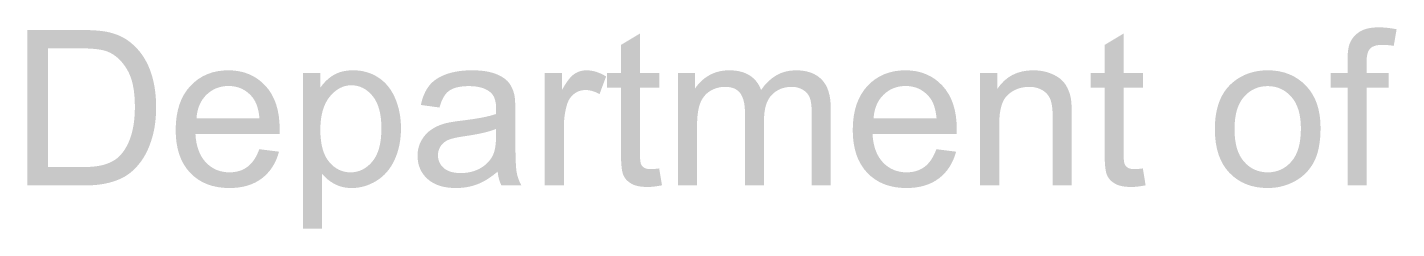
# Model space of a CAD drawing. Header units: millimetres. Extents: x 0 to 420, y 0 to 297.
# Drawn here: x 163.03 to 176.37, y 112.07 to 114.03 of the extents above; entities that cross this region are included whole.
import ezdxf

# ---------------------------------------------------------------- set-up
doc = ezdxf.new("R2010")
doc.units = ezdxf.units.MM
doc.layers.add('GREEN', color=96, linetype='Continuous')

msp = doc.modelspace()

# ---------------------------------------------------------------- hatches: boundary and pattern name
at = {"layer": 'GREEN'}
h = msp.add_hatch(color=256, dxfattribs=at)
edge = h.paths.add_edge_path()
edge.add_spline(control_points=[(175.894483, 112.489637), (175.894483, 112.489637), (175.894483, 113.444149), (175.894483, 113.444149), (175.894483, 113.444149), (175.729886, 113.444149), (175.729886, 113.444149), (175.729886, 113.444149), (175.729886, 113.589102), (175.729886, 113.589102), (175.729886, 113.589102), (175.894483, 113.589102), (175.894483, 113.589102), (175.894483, 113.589102), (175.894483, 113.706099), (175.894483, 113.706099), (175.894483, 113.779931), (175.90101, 113.834858), (175.914126, 113.870696), (175.932107, 113.919034), (175.963634, 113.958198), (176.008832, 113.988247), (176.05403, 114.018236), (176.117393, 114.033261), (176.19886, 114.033261), (176.251324, 114.033261), (176.309269, 114.027041), (176.372817, 114.014603), (176.372817, 114.014603), (176.34486, 113.8521), (176.34486, 113.8521), (176.30619, 113.858996), (176.269613, 113.862445), (176.235068, 113.862445), (176.178478, 113.862445), (176.138453, 113.850375), (176.114992, 113.826175), (176.091531, 113.802037), (176.079831, 113.756839), (176.079831, 113.690582), (176.079831, 113.690582), (176.079831, 113.589102), (176.079831, 113.589102), (176.079831, 113.589102), (176.294121, 113.589102), (176.294121, 113.589102), (176.294121, 113.589102), (176.294121, 113.444149), (176.294121, 113.444149), (176.294121, 113.444149), (176.079831, 113.444149), (176.079831, 113.444149), (176.079831, 113.444149), (176.079831, 112.489637), (176.079831, 112.489637), (176.079831, 112.489637), (175.894483, 112.489637), (175.894483, 112.489637)], knot_values=[0, 0, 0, 0, 1, 1, 1, 2, 2, 2, 3, 3, 3, 4, 4, 4, 5, 5, 5, 6, 6, 6, 7, 7, 7, 8, 8, 8, 9, 9, 9, 10, 10, 10, 11, 11, 11, 12, 12, 12, 13, 13, 13, 14, 14, 14, 15, 15, 15, 16, 16, 16, 17, 17, 17, 18, 18, 18, 19, 19, 19, 19], degree=3, periodic=0)
edge = h.paths.add_edge_path(flags=16)
edge.add_spline(control_points=[(174.792923, 113.0394), (174.792923, 112.898573), (174.823651, 112.793152), (174.885105, 112.723077), (174.946498, 112.653063), (175.023777, 112.618026), (175.117006, 112.618026), (175.209495, 112.618026), (175.286405, 112.653248), (175.34786, 112.723631), (175.409252, 112.794014), (175.439979, 112.901344), (175.439979, 113.04562), (175.439979, 113.181583), (175.409068, 113.284602), (175.347305, 113.354615), (175.285482, 113.42469), (175.208756, 113.459728), (175.117006, 113.459728), (175.023777, 113.459728), (174.946498, 113.424875), (174.885105, 113.355169), (174.823651, 113.285464), (174.792923, 113.180166), (174.792923, 113.0394)], knot_values=[0, 0, 0, 0, 1, 1, 1, 2, 2, 2, 3, 3, 3, 4, 4, 4, 5, 5, 5, 6, 6, 6, 7, 7, 7, 8, 8, 8, 8], degree=3, periodic=0)
edge = h.paths.add_edge_path()
edge.add_spline(control_points=[(174.601418, 113.0394), (174.601418, 113.242975), (174.658007, 113.393779), (174.771187, 113.49181), (174.86577, 113.573215), (174.981043, 113.61398), (175.117006, 113.61398), (175.268117, 113.61398), (175.391703, 113.564471), (175.48764, 113.465393), (175.583578, 113.366377), (175.631547, 113.229551), (175.631547, 113.054918), (175.631547, 112.913413), (175.610241, 112.802142), (175.567876, 112.721045), (175.525326, 112.639947), (175.463564, 112.576953), (175.382466, 112.532063), (175.301369, 112.487235), (175.212943, 112.464821), (175.117006, 112.464821), (174.963062, 112.464821), (174.838614, 112.514144), (174.743846, 112.612853), (174.648771, 112.711562), (174.601418, 112.853744), (174.601418, 113.0394)], knot_values=[0, 0, 0, 0, 1, 1, 1, 2, 2, 2, 3, 3, 3, 4, 4, 4, 5, 5, 5, 6, 6, 6, 7, 7, 7, 8, 8, 8, 9, 9, 9, 9], degree=3, periodic=0)
edge = h.paths.add_edge_path()
edge.add_spline(control_points=[(173.899619, 112.656327), (173.899619, 112.656327), (173.926528, 112.49173), (173.926528, 112.49173), (173.874064, 112.480646), (173.827142, 112.475166), (173.785701, 112.475166), (173.718089, 112.475166), (173.665625, 112.485819), (173.62837, 112.507248), (173.591054, 112.528615), (173.564822, 112.556756), (173.549674, 112.591609), (173.534465, 112.626462), (173.526891, 112.6998), (173.526891, 112.811625), (173.526891, 112.811625), (173.526891, 113.444149), (173.526891, 113.444149), (173.526891, 113.444149), (173.39025, 113.444149), (173.39025, 113.444149), (173.39025, 113.444149), (173.39025, 113.589102), (173.39025, 113.589102), (173.39025, 113.589102), (173.526891, 113.589102), (173.526891, 113.589102), (173.526891, 113.589102), (173.526891, 113.861398), (173.526891, 113.861398), (173.526891, 113.861398), (173.712116, 113.973222), (173.712116, 113.973222), (173.712116, 113.973222), (173.712116, 113.589102), (173.712116, 113.589102), (173.712116, 113.589102), (173.899619, 113.589102), (173.899619, 113.589102), (173.899619, 113.589102), (173.899619, 113.444149), (173.899619, 113.444149), (173.899619, 113.444149), (173.712116, 113.444149), (173.712116, 113.444149), (173.712116, 113.444149), (173.712116, 112.80128), (173.712116, 112.80128), (173.712116, 112.748139), (173.715441, 112.713963), (173.721968, 112.698754), (173.728557, 112.683606), (173.73921, 112.671536), (173.75405, 112.662546), (173.76889, 112.653556), (173.790073, 112.649061), (173.817721, 112.649061), (173.838411, 112.649061), (173.865752, 112.651524), (173.899619, 112.656327)], knot_values=[0, 0, 0, 0, 1, 1, 1, 2, 2, 2, 3, 3, 3, 4, 4, 4, 5, 5, 5, 6, 6, 6, 7, 7, 7, 8, 8, 8, 9, 9, 9, 10, 10, 10, 11, 11, 11, 12, 12, 12, 13, 13, 13, 14, 14, 14, 15, 15, 15, 16, 16, 16, 17, 17, 17, 18, 18, 18, 19, 19, 19, 20, 20, 20, 20], degree=3, periodic=0)
edge = h.paths.add_edge_path()
edge.add_spline(control_points=[(172.313445, 112.489637), (172.313445, 112.489637), (172.313445, 113.589102), (172.313445, 113.589102), (172.313445, 113.589102), (172.481182, 113.589102), (172.481182, 113.589102), (172.481182, 113.589102), (172.481182, 113.432819), (172.481182, 113.432819), (172.56191, 113.553572), (172.6786, 113.61398), (172.831127, 113.61398), (172.897384, 113.61398), (172.958284, 113.602034), (173.013827, 113.578265), (173.069432, 113.554434), (173.110997, 113.523214), (173.138583, 113.484544), (173.166232, 113.445873), (173.185505, 113.399998), (173.196589, 113.346856), (173.203486, 113.312373), (173.206934, 113.251966), (173.206934, 113.165696), (173.206934, 113.165696), (173.206934, 112.489637), (173.206934, 112.489637), (173.206934, 112.489637), (173.020601, 112.489637), (173.020601, 112.489637), (173.020601, 112.489637), (173.020601, 113.158429), (173.020601, 113.158429), (173.020601, 113.234354), (173.013335, 113.291129), (172.998864, 113.328753), (172.984332, 113.366377), (172.958654, 113.396365), (172.921707, 113.418841), (172.884761, 113.441255), (172.841472, 113.452462), (172.791779, 113.452462), (172.712406, 113.452462), (172.643931, 113.427277), (172.586295, 113.376906), (172.528658, 113.326474), (172.49984, 113.230906), (172.49984, 113.09014), (172.49984, 113.09014), (172.49984, 112.489637), (172.49984, 112.489637), (172.49984, 112.489637), (172.313445, 112.489637), (172.313445, 112.489637)], knot_values=[0, 0, 0, 0, 1, 1, 1, 2, 2, 2, 3, 3, 3, 4, 4, 4, 5, 5, 5, 6, 6, 6, 7, 7, 7, 8, 8, 8, 9, 9, 9, 10, 10, 10, 11, 11, 11, 12, 12, 12, 13, 13, 13, 14, 14, 14, 15, 15, 15, 16, 16, 16, 17, 17, 17, 18, 18, 18, 18], degree=3, periodic=0)
edge = h.paths.add_edge_path(flags=16)
edge.add_spline(control_points=[(171.275064, 113.145006), (171.275064, 113.145006), (171.888992, 113.145006), (171.888992, 113.145006), (171.88074, 113.237495), (171.857279, 113.306831), (171.818609, 113.353076), (171.759248, 113.424875), (171.682276, 113.460775), (171.587755, 113.460775), (171.502162, 113.460775), (171.430178, 113.43208), (171.371864, 113.374813), (171.31355, 113.317546), (171.281284, 113.240943), (171.275064, 113.145006)], knot_values=[0, 0, 0, 0, 1, 1, 1, 2, 2, 2, 3, 3, 3, 4, 4, 4, 5, 5, 5, 5], degree=3, periodic=0)
edge = h.paths.add_edge_path()
edge.add_spline(control_points=[(171.88696, 112.843707), (171.88696, 112.843707), (172.079512, 112.819877), (172.079512, 112.819877), (172.049155, 112.707374), (171.992873, 112.620119), (171.910729, 112.557988), (171.828584, 112.495856), (171.723718, 112.464821), (171.596006, 112.464821), (171.435227, 112.464821), (171.3077, 112.514329), (171.213487, 112.613346), (171.119273, 112.712424), (171.072167, 112.851281), (171.072167, 113.03004), (171.072167, 113.215019), (171.119766, 113.358618), (171.215026, 113.460775), (171.310287, 113.56287), (171.433811, 113.61398), (171.585661, 113.61398), (171.732647, 113.61398), (171.852784, 113.563917), (171.945951, 113.463854), (172.039118, 113.36379), (172.085732, 113.222963), (172.085732, 113.041432), (172.085732, 113.03041), (172.085362, 113.013846), (172.084685, 112.991739), (172.084685, 112.991739), (171.264719, 112.991739), (171.264719, 112.991739), (171.271616, 112.870986), (171.305792, 112.778496), (171.367246, 112.714271), (171.428639, 112.650107), (171.505241, 112.618026), (171.597053, 112.618026), (171.665404, 112.618026), (171.723718, 112.635945), (171.771995, 112.671844), (171.820333, 112.707744), (171.858634, 112.765011), (171.88696, 112.843707)], knot_values=[0, 0, 0, 0, 1, 1, 1, 2, 2, 2, 3, 3, 3, 4, 4, 4, 5, 5, 5, 6, 6, 6, 7, 7, 7, 8, 8, 8, 9, 9, 9, 10, 10, 10, 11, 11, 11, 12, 12, 12, 13, 13, 13, 14, 14, 14, 15, 15, 15, 15], degree=3, periodic=0)
edge = h.paths.add_edge_path()
edge.add_spline(control_points=[(169.368072, 112.489637), (169.368072, 112.489637), (169.368072, 113.589102), (169.368072, 113.589102), (169.368072, 113.589102), (169.534762, 113.589102), (169.534762, 113.589102), (169.534762, 113.589102), (169.534762, 113.434851), (169.534762, 113.434851), (169.569245, 113.488669), (169.615182, 113.53202), (169.672449, 113.564779), (169.729716, 113.5976), (169.794927, 113.61398), (169.868142, 113.61398), (169.949548, 113.61398), (170.016359, 113.597046), (170.068454, 113.56324), (170.120548, 113.529434), (170.15731, 113.482142), (170.178678, 113.421427), (170.265687, 113.549754), (170.378866, 113.61398), (170.518277, 113.61398), (170.627331, 113.61398), (170.711199, 113.583745), (170.769883, 113.523399), (170.828505, 113.462992), (170.857877, 113.37001), (170.857877, 113.244392), (170.857877, 113.244392), (170.857877, 112.489637), (170.857877, 112.489637), (170.857877, 112.489637), (170.672529, 112.489637), (170.672529, 112.489637), (170.672529, 112.489637), (170.672529, 113.18226), (170.672529, 113.18226), (170.672529, 113.256769), (170.666494, 113.310464), (170.654425, 113.343223), (170.642356, 113.376044), (170.620434, 113.402399), (170.58866, 113.422412), (170.556948, 113.442425), (170.519632, 113.452462), (170.476836, 113.452462), (170.399556, 113.452462), (170.335392, 113.426784), (170.284283, 113.375305), (170.233235, 113.323888), (170.207681, 113.241621), (170.207681, 113.128441), (170.207681, 113.128441), (170.207681, 112.489637), (170.207681, 112.489637), (170.207681, 112.489637), (170.021347, 112.489637), (170.021347, 112.489637), (170.021347, 112.489637), (170.021347, 113.203997), (170.021347, 113.203997), (170.021347, 113.286818), (170.006137, 113.34895), (169.97578, 113.39033), (169.945422, 113.431772), (169.895729, 113.452462), (169.826701, 113.452462), (169.774237, 113.452462), (169.725775, 113.438668), (169.681255, 113.41102), (169.636734, 113.383434), (169.604468, 113.343039), (169.584455, 113.289897), (169.564442, 113.236756), (169.554405, 113.160154), (169.554405, 113.06009), (169.554405, 113.06009), (169.554405, 112.489637), (169.554405, 112.489637), (169.554405, 112.489637), (169.368072, 112.489637), (169.368072, 112.489637)], knot_values=[0, 0, 0, 0, 1, 1, 1, 2, 2, 2, 3, 3, 3, 4, 4, 4, 5, 5, 5, 6, 6, 6, 7, 7, 7, 8, 8, 8, 9, 9, 9, 10, 10, 10, 11, 11, 11, 12, 12, 12, 13, 13, 13, 14, 14, 14, 15, 15, 15, 16, 16, 16, 17, 17, 17, 18, 18, 18, 19, 19, 19, 20, 20, 20, 21, 21, 21, 22, 22, 22, 23, 23, 23, 24, 24, 24, 25, 25, 25, 26, 26, 26, 27, 27, 27, 28, 28, 28, 28], degree=3, periodic=0)
edge = h.paths.add_edge_path()
edge.add_spline(control_points=[(169.185864, 112.656327), (169.185864, 112.656327), (169.212773, 112.49173), (169.212773, 112.49173), (169.160309, 112.480646), (169.113387, 112.475166), (169.072007, 112.475166), (169.004334, 112.475166), (168.95187, 112.485819), (168.914615, 112.507248), (168.877361, 112.528615), (168.851129, 112.556756), (168.835919, 112.591609), (168.820771, 112.626462), (168.813136, 112.6998), (168.813136, 112.811625), (168.813136, 112.811625), (168.813136, 113.444149), (168.813136, 113.444149), (168.813136, 113.444149), (168.676495, 113.444149), (168.676495, 113.444149), (168.676495, 113.444149), (168.676495, 113.589102), (168.676495, 113.589102), (168.676495, 113.589102), (168.813136, 113.589102), (168.813136, 113.589102), (168.813136, 113.589102), (168.813136, 113.861398), (168.813136, 113.861398), (168.813136, 113.861398), (168.998484, 113.973222), (168.998484, 113.973222), (168.998484, 113.973222), (168.998484, 113.589102), (168.998484, 113.589102), (168.998484, 113.589102), (169.185864, 113.589102), (169.185864, 113.589102), (169.185864, 113.589102), (169.185864, 113.444149), (169.185864, 113.444149), (169.185864, 113.444149), (168.998484, 113.444149), (168.998484, 113.444149), (168.998484, 113.444149), (168.998484, 112.80128), (168.998484, 112.80128), (168.998484, 112.748139), (169.001747, 112.713963), (169.008336, 112.698754), (169.014863, 112.683606), (169.025578, 112.671536), (169.040418, 112.662546), (169.055258, 112.653556), (169.076441, 112.649061), (169.104089, 112.649061), (169.124779, 112.649061), (169.152058, 112.651524), (169.185864, 112.656327)], knot_values=[0, 0, 0, 0, 1, 1, 1, 2, 2, 2, 3, 3, 3, 4, 4, 4, 5, 5, 5, 6, 6, 6, 7, 7, 7, 8, 8, 8, 9, 9, 9, 10, 10, 10, 11, 11, 11, 12, 12, 12, 13, 13, 13, 14, 14, 14, 15, 15, 15, 16, 16, 16, 17, 17, 17, 18, 18, 18, 19, 19, 19, 20, 20, 20, 20], degree=3, periodic=0)
edge = h.paths.add_edge_path()
edge.add_spline(control_points=[(168.070881, 112.489637), (168.070881, 112.489637), (168.070881, 113.589102), (168.070881, 113.589102), (168.070881, 113.589102), (168.238556, 113.589102), (168.238556, 113.589102), (168.238556, 113.589102), (168.238556, 113.422412), (168.238556, 113.422412), (168.281353, 113.500431), (168.320885, 113.551848), (168.357093, 113.576725), (168.393362, 113.601541), (168.433203, 113.61398), (168.476676, 113.61398), (168.539485, 113.61398), (168.603341, 113.593967), (168.668244, 113.553942), (168.668244, 113.553942), (168.604019, 113.381032), (168.604019, 113.381032), (168.558451, 113.407941), (168.512945, 113.421427), (168.467378, 113.421427), (168.426675, 113.421427), (168.390037, 113.409173), (168.357647, 113.384665), (168.325196, 113.360157), (168.302043, 113.326166), (168.288249, 113.282693), (168.267559, 113.216435), (168.257214, 113.143959), (168.257214, 113.065263), (168.257214, 113.065263), (168.257214, 112.489637), (168.257214, 112.489637), (168.257214, 112.489637), (168.070881, 112.489637), (168.070881, 112.489637)], knot_values=[0, 0, 0, 0, 1, 1, 1, 2, 2, 2, 3, 3, 3, 4, 4, 4, 5, 5, 5, 6, 6, 6, 7, 7, 7, 8, 8, 8, 9, 9, 9, 10, 10, 10, 11, 11, 11, 12, 12, 12, 13, 13, 13, 13], degree=3, periodic=0)
edge = h.paths.add_edge_path(flags=16)
edge.add_spline(control_points=[(167.595626, 113.041432), (167.528014, 113.013846), (167.426534, 112.990385), (167.291249, 112.971049), (167.214646, 112.960027), (167.160458, 112.947588), (167.128746, 112.933795), (167.096972, 112.920001), (167.072464, 112.899804), (167.055222, 112.873203), (167.03798, 112.846663), (167.02936, 112.817167), (167.02936, 112.784716), (167.02936, 112.735023), (167.048141, 112.693581), (167.085765, 112.660452), (167.123388, 112.627324), (167.178439, 112.610759), (167.250915, 112.610759), (167.322653, 112.610759), (167.386509, 112.626462), (167.442421, 112.657866), (167.498334, 112.689271), (167.539406, 112.732252), (167.565638, 112.786748), (167.58565, 112.828867), (167.595626, 112.890999), (167.595626, 112.973143), (167.595626, 112.973143), (167.595626, 113.041432), (167.595626, 113.041432)], knot_values=[0, 0, 0, 0, 1, 1, 1, 2, 2, 2, 3, 3, 3, 4, 4, 4, 5, 5, 5, 6, 6, 6, 7, 7, 7, 8, 8, 8, 9, 9, 9, 10, 10, 10, 10], degree=3, periodic=0)
edge = h.paths.add_edge_path()
edge.add_spline(control_points=[(167.611205, 112.625292), (167.542177, 112.566608), (167.475735, 112.525167), (167.411879, 112.501028), (167.348023, 112.47689), (167.279549, 112.464821), (167.206395, 112.464821), (167.08558, 112.464821), (166.992783, 112.494316), (166.92788, 112.553308), (166.863039, 112.612299), (166.830588, 112.687731), (166.830588, 112.779543), (166.830588, 112.833362), (166.842841, 112.882562), (166.867349, 112.927021), (166.891857, 112.971542), (166.923939, 113.007318), (166.963595, 113.034228), (167.003312, 113.061137), (167.047956, 113.081458), (167.097649, 113.095313), (167.134288, 113.10498), (167.189461, 113.114278), (167.263354, 113.123269), (167.413788, 113.141188), (167.524566, 113.162555), (167.595626, 113.187432), (167.596365, 113.212987), (167.596673, 113.229182), (167.596673, 113.236079), (167.596673, 113.312004), (167.579062, 113.365514), (167.543901, 113.39655), (167.49624, 113.438668), (167.425549, 113.459728), (167.331643, 113.459728), (167.244019, 113.459728), (167.179301, 113.444334), (167.137551, 113.413606), (167.095802, 113.382941), (167.06489, 113.328568), (167.044877, 113.250549), (167.044877, 113.250549), (166.862669, 113.275427), (166.862669, 113.275427), (166.879234, 113.353445), (166.906513, 113.416377), (166.944444, 113.464346), (166.982438, 113.512315), (167.037303, 113.549262), (167.109041, 113.575124), (167.18084, 113.601048), (167.264031, 113.61398), (167.358553, 113.61398), (167.452458, 113.61398), (167.528691, 113.602896), (167.587375, 113.580851), (167.646058, 113.558745), (167.689162, 113.530973), (167.71681, 113.497475), (167.744397, 113.464038), (167.763732, 113.421735), (167.774755, 113.370687), (167.780974, 113.338913), (167.784053, 113.281646), (167.784053, 113.198824), (167.784053, 113.198824), (167.784053, 112.950359), (167.784053, 112.950359), (167.784053, 112.77708), (167.788056, 112.667534), (167.795999, 112.621659), (167.803943, 112.575722), (167.819645, 112.531756), (167.843106, 112.489637), (167.843106, 112.489637), (167.648459, 112.489637), (167.648459, 112.489637), (167.629124, 112.528307), (167.616685, 112.573505), (167.611205, 112.625292)], knot_values=[0, 0, 0, 0, 1, 1, 1, 2, 2, 2, 3, 3, 3, 4, 4, 4, 5, 5, 5, 6, 6, 6, 7, 7, 7, 8, 8, 8, 9, 9, 9, 10, 10, 10, 11, 11, 11, 12, 12, 12, 13, 13, 13, 14, 14, 14, 15, 15, 15, 16, 16, 16, 17, 17, 17, 18, 18, 18, 19, 19, 19, 20, 20, 20, 21, 21, 21, 22, 22, 22, 23, 23, 23, 24, 24, 24, 25, 25, 25, 26, 26, 26, 27, 27, 27, 27], degree=3, periodic=0)
edge = h.paths.add_edge_path(flags=16)
edge.add_spline(control_points=[(165.88328, 113.033181), (165.88328, 112.891676), (165.911913, 112.787117), (165.969242, 112.719505), (166.026509, 112.651832), (166.095845, 112.618026), (166.177312, 112.618026), (166.260134, 112.618026), (166.331071, 112.653063), (166.390062, 112.723077), (166.449054, 112.793152), (166.478549, 112.901713), (166.478549, 113.048698), (166.478549, 113.188787), (166.449731, 113.293715), (166.392156, 113.363421), (166.334519, 113.433127), (166.265676, 113.467979), (166.185564, 113.467979), (166.10619, 113.467979), (166.035992, 113.43091), (165.974907, 113.356709), (165.913822, 113.282508), (165.88328, 113.174686), (165.88328, 113.033181)], knot_values=[0, 0, 0, 0, 1, 1, 1, 2, 2, 2, 3, 3, 3, 4, 4, 4, 5, 5, 5, 6, 6, 6, 7, 7, 7, 8, 8, 8, 8], degree=3, periodic=0)
edge = h.paths.add_edge_path()
edge.add_spline(control_points=[(165.714558, 112.068324), (165.714558, 112.068324), (165.714558, 113.589102), (165.714558, 113.589102), (165.714558, 113.589102), (165.884327, 113.589102), (165.884327, 113.589102), (165.884327, 113.589102), (165.884327, 113.446243), (165.884327, 113.446243), (165.924352, 113.502155), (165.96955, 113.544089), (166.01992, 113.572045), (166.070352, 113.600001), (166.131437, 113.61398), (166.203175, 113.61398), (166.29708, 113.61398), (166.379902, 113.589841), (166.45164, 113.541503), (166.523439, 113.493165), (166.577627, 113.42506), (166.614204, 113.337004), (166.650781, 113.24901), (166.66907, 113.15258), (166.66907, 113.047652), (166.66907, 112.93515), (166.648872, 112.833855), (166.608478, 112.743828), (166.568144, 112.653741), (166.509461, 112.584712), (166.432489, 112.536743), (166.355517, 112.488774), (166.274605, 112.464821), (166.189751, 112.464821), (166.127619, 112.464821), (166.071892, 112.477937), (166.022506, 112.504107), (165.973183, 112.530339), (165.932603, 112.563468), (165.900891, 112.603493), (165.900891, 112.603493), (165.900891, 112.068324), (165.900891, 112.068324), (165.900891, 112.068324), (165.714558, 112.068324), (165.714558, 112.068324)], knot_values=[0, 0, 0, 0, 1, 1, 1, 2, 2, 2, 3, 3, 3, 4, 4, 4, 5, 5, 5, 6, 6, 6, 7, 7, 7, 8, 8, 8, 9, 9, 9, 10, 10, 10, 11, 11, 11, 12, 12, 12, 13, 13, 13, 14, 14, 14, 15, 15, 15, 15], degree=3, periodic=0)
edge = h.paths.add_edge_path(flags=16)
edge.add_spline(control_points=[(164.676115, 113.145006), (164.676115, 113.145006), (165.290042, 113.145006), (165.290042, 113.145006), (165.281791, 113.237495), (165.25833, 113.306831), (165.219659, 113.353076), (165.160299, 113.424875), (165.083327, 113.460775), (164.988805, 113.460775), (164.903213, 113.460775), (164.831229, 113.43208), (164.772915, 113.374813), (164.714601, 113.317546), (164.682334, 113.240943), (164.676115, 113.145006)], knot_values=[0, 0, 0, 0, 1, 1, 1, 2, 2, 2, 3, 3, 3, 4, 4, 4, 5, 5, 5, 5], degree=3, periodic=0)
edge = h.paths.add_edge_path()
edge.add_spline(control_points=[(165.28801, 112.843707), (165.28801, 112.843707), (165.480563, 112.819877), (165.480563, 112.819877), (165.450205, 112.707374), (165.393924, 112.620119), (165.311779, 112.557988), (165.229697, 112.495856), (165.124769, 112.464821), (164.997057, 112.464821), (164.836278, 112.464821), (164.708751, 112.514329), (164.614538, 112.613346), (164.520324, 112.712424), (164.473217, 112.851281), (164.473217, 113.03004), (164.473217, 113.215019), (164.520817, 113.358618), (164.616077, 113.460775), (164.711337, 113.56287), (164.834862, 113.61398), (164.986712, 113.61398), (165.133759, 113.61398), (165.253835, 113.563917), (165.347002, 113.463854), (165.440168, 113.36379), (165.486782, 113.222963), (165.486782, 113.041432), (165.486782, 113.03041), (165.486413, 113.013846), (165.485736, 112.991739), (165.485736, 112.991739), (164.66577, 112.991739), (164.66577, 112.991739), (164.672667, 112.870986), (164.706842, 112.778496), (164.768297, 112.714271), (164.829689, 112.650107), (164.906292, 112.618026), (164.998104, 112.618026), (165.066455, 112.618026), (165.124769, 112.635945), (165.173045, 112.671844), (165.221384, 112.707744), (165.259685, 112.765011), (165.28801, 112.843707)], knot_values=[0, 0, 0, 0, 1, 1, 1, 2, 2, 2, 3, 3, 3, 4, 4, 4, 5, 5, 5, 6, 6, 6, 7, 7, 7, 8, 8, 8, 9, 9, 9, 10, 10, 10, 11, 11, 11, 12, 12, 12, 13, 13, 13, 14, 14, 14, 15, 15, 15, 15], degree=3, periodic=0)
edge = h.paths.add_edge_path(flags=16)
edge.add_spline(control_points=[(163.228798, 112.668765), (163.228798, 112.668765), (163.552819, 112.668765), (163.552819, 112.668765), (163.652944, 112.668765), (163.731455, 112.678064), (163.788353, 112.696722), (163.845312, 112.715318), (163.890695, 112.74155), (163.924501, 112.775356), (163.972162, 112.823017), (164.009231, 112.886996), (164.035833, 112.967416), (164.062373, 113.047836), (164.075673, 113.145313), (164.075673, 113.259909), (164.075673, 113.418656), (164.049626, 113.540641), (163.997531, 113.625864), (163.945375, 113.711087), (163.882074, 113.768231), (163.807503, 113.797234), (163.753685, 113.817924), (163.667045, 113.828269), (163.547646, 113.828269), (163.547646, 113.828269), (163.228798, 113.828269), (163.228798, 113.828269), (163.228798, 113.828269), (163.228798, 112.668765), (163.228798, 112.668765)], knot_values=[0, 0, 0, 0, 1, 1, 1, 2, 2, 2, 3, 3, 3, 4, 4, 4, 5, 5, 5, 6, 6, 6, 7, 7, 7, 8, 8, 8, 9, 9, 9, 10, 10, 10, 10], degree=3, periodic=0)
edge = h.paths.add_edge_path()
edge.add_spline(control_points=[(163.027933, 112.489637), (163.027933, 112.489637), (163.027933, 114.007398), (163.027933, 114.007398), (163.027933, 114.007398), (163.550787, 114.007398), (163.550787, 114.007398), (163.668769, 114.007398), (163.758857, 114.000132), (163.820989, 113.985661), (163.907936, 113.965648), (163.982137, 113.929379), (164.043591, 113.876915), (164.123642, 113.809303), (164.183495, 113.722849), (164.223213, 113.617613), (164.262869, 113.512315), (164.282697, 113.392054), (164.282697, 113.256769), (164.282697, 113.141557), (164.269273, 113.0394), (164.242363, 112.950359), (164.215454, 112.861318), (164.180909, 112.78761), (164.13879, 112.729296), (164.096733, 112.670982), (164.050673, 112.625107), (164.00061, 112.591609), (163.950548, 112.558172), (163.890202, 112.532802), (163.819449, 112.515499), (163.748697, 112.498257), (163.667415, 112.489637), (163.575603, 112.489637), (163.575603, 112.489637), (163.027933, 112.489637), (163.027933, 112.489637)], knot_values=[0, 0, 0, 0, 1, 1, 1, 2, 2, 2, 3, 3, 3, 4, 4, 4, 5, 5, 5, 6, 6, 6, 7, 7, 7, 8, 8, 8, 9, 9, 9, 10, 10, 10, 11, 11, 11, 12, 12, 12, 12], degree=3, periodic=0)

doc.saveas('drawing.dxf')
